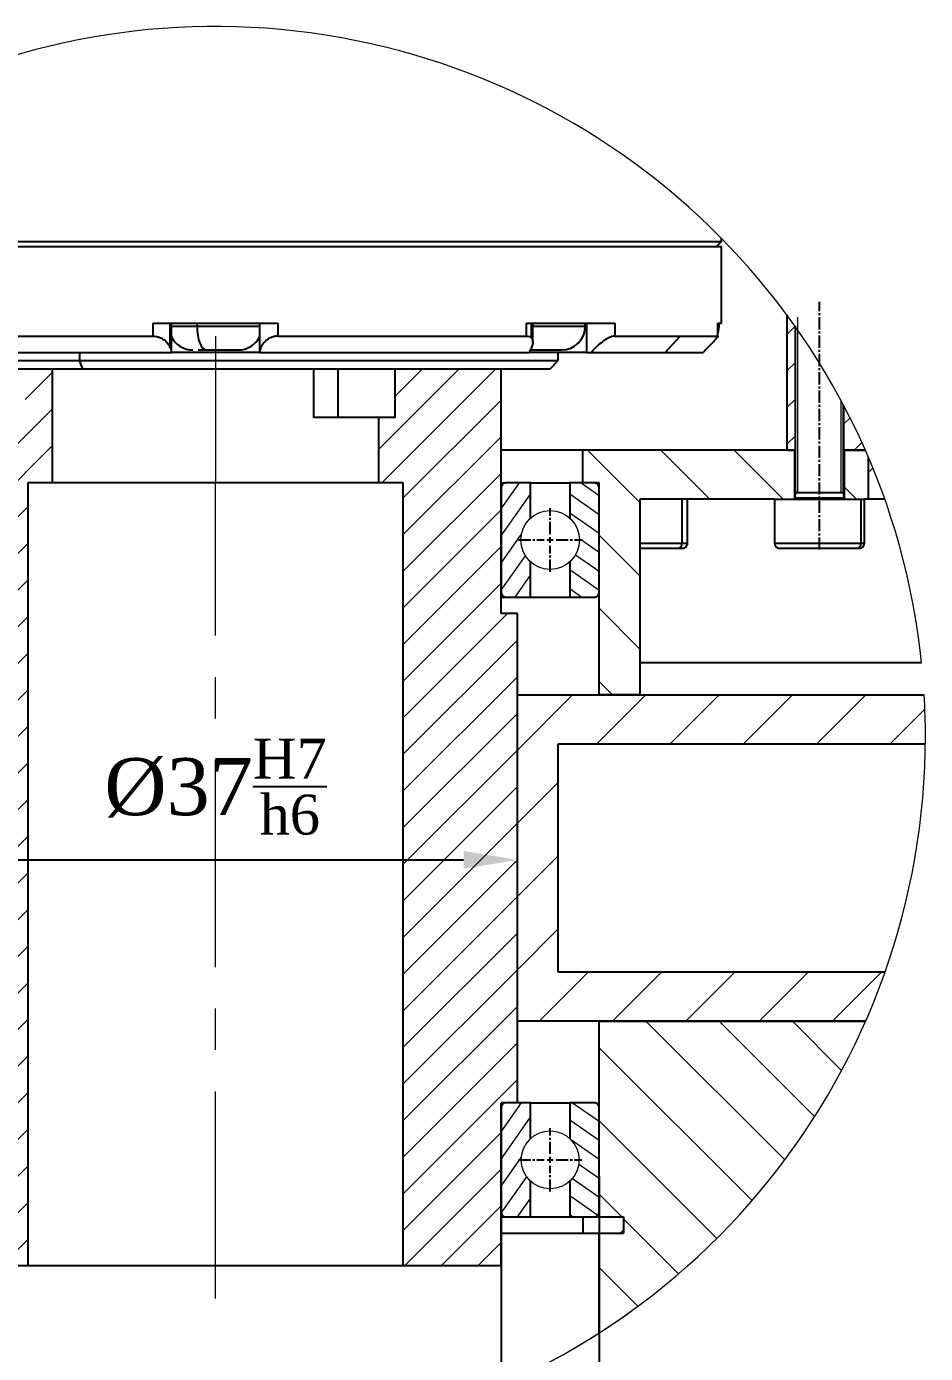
# Model space of a CAD drawing. Header units: millimetres. Extents: x -15 to 1174, y 15 to 856.
# Drawn here: x 618.2 to 673.3, y 387.3 to 468.6 of the extents above; entities that cross this region are included whole.
import ezdxf

# ---------------------------------------------------------------- set-up
doc = ezdxf.new("R2010")
doc.units = ezdxf.units.MM
doc.header["$PDSIZE"] = -1
doc.linetypes.add('CENTER2', pattern=[1.125, 0.75, -0.125, 0.125, -0.125])
doc.linetypes.add('CENTERX2', pattern=[20.319999999999997, 12.7, -2.54, 2.54, -2.54])
doc.layers.get('0').update_dxf_attribs({"lineweight": 25})
doc.layers.add('netmanh', color=7, linetype='Continuous', lineweight=15)
doc.layers.add('netthuong', color=7, linetype='Continuous', lineweight=25)
doc.dimstyles.new('ISO-25', dxfattribs={"dimtxt": 2.5, "dimasz": 2.5, "dimexe": 1.25, "dimexo": 0.625, "dimtad": 1, "dimtxsty": 'Standard', "dimcen": 2.5, "dimadec": 0, "dimazin": 0, "dimtfac": 1, "dimtmove": 0, "dimatfit": 3, "dimfxl": 1, "dimarcsym": 0})
pattern_1 = [(55, (-5.219916943133285e-08, 7.827604668214576), (-0.7802423221852646, 0.5463315556243713), [])]

# ---------------------------------------------------------------- blocks, each defined once
blk = doc.blocks.new('SW_HATCH_3')
at = {"color": 0, "linetype": 'Continuous', "lineweight": 18}
for p, q in [((-5.000010132789612, 8.470378816127777), (-4.499152302742004, 8.971244096755981)), ((-75.50080120563507, 7.566574960947037), (-74.99994337558746, 8.067436516284943)), ((-5.000010132789612, 6.225317716598511), (-4.499152302742004, 6.726179271936417)), ((-75.50080120563507, 5.321510136127472), (-74.99994337558746, 5.822371691465378)), ((-57.49990046024323, 5.361896008253098), (-56.6549152135849, 6.206884980201721)), ((-51.65491998195648, 4.471693187952042), (-49.99984800815582, 6.126757711172104)), ((-30.00010550022125, 1.430805772542953), (-25.06613731384277, 6.364759057760239)), ((-29.82108294963837, -0.635240226984024), (-22.8210836648941, 6.364759057760239)), ((-28.99943292140961, 4.676535725593567), (-27.31120586395264, 6.364759057760239)), ((-28.50008010864258, -1.559305936098099), (-22.50005304813385, 4.440728574991226)), ((-5.000010132789612, 3.980252891778946), (-4.499152302742004, 4.481114447116852)), ((-75.50080120563507, 3.076445311307907), (-74.99994337558746, 3.577306866645813)), ((-57.49990046024323, 3.116831183433533), (-56.6549152135849, 3.961820155382156)), ((-52.22851037979126, 1.653030514717102), (-49.99984800815582, 3.881692886352539)), ((-1.500800251960754, 2.989333122968674), (-1.130372285842896, 3.359757363796234)), ((-79.45755124092102, 1.364760100841522), (-78.49914580583572, 2.323165535926819)), ((-57.49990046024323, 0.8717663586139679), (-56.08132481575012, 2.290353178977966)), ((-57.49990046024323, -5.863424390554428), (-49.99984800815582, 1.636628061532974)), ((-28.50008010864258, -3.804370760917664), (-22.50005304813385, 2.195663750171661)), ((-5.000010132789612, 1.735188066959381), (-4.499152302742004, 2.236049622297287)), ((-0.880315899848938, 1.364763826131821), (-0.40435791015625, 1.840714365243912)), ((-65.0661513209343, -13.63523676991463), (-79.88683879375458, 1.185454428195953)), ((-63.49992007017136, -10.71133464574814), (-75.57602226734161, 1.364763826131821)), ((-63.49992007017136, -6.221208721399307), (-71.08589261770248, 1.364763826131821)), ((-63.49992007017136, -1.731079071760178), (-66.59576296806335, 1.364763826131821)), ((-57.49990046024323, -3.618359565734863), (-52.51678824424744, 1.364760100841522)), ((-57.49990046024323, -1.373298466205597), (-54.76184189319611, 1.364760100841522)), ((-14.00002837181091, -1.839570701122284), (-17.20435917377472, 1.364763826131821)), ((-9.71423089504242, -1.635238528251648), (-12.71422207355499, 1.364763826131821)), ((-5.224093794822693, -1.635238528251648), (-8.22409987449646, 1.364763826131821)), ((0, 0), (0.2717077732086182, 0.2717077732086182)), ((-50.02665519714355, -0.635240226984024), (-49.99984800815582, -0.6084367632865906)), ((-28.50008010864258, -6.049435585737228), (-22.50005304813385, -0.04939734935760498)), ((-0.7339715957641602, -1.635238528251648), (-1.475796103477478, -0.893421471118927)), ((-69.55627351999283, -13.63523676991463), (-81.14194869995117, -2.049561589956284)), ((-57.49990046024323, -8.108489215373993), (-51.4998733997345, -2.10845097899437)), ((-28.50008010864258, -8.294500410556793), (-22.50005304813385, -2.29446217417717)), ((-14.00002837181091, -6.329696625471115), (-16.50002598762512, -3.829691559076309)), ((-58.49990993738174, -11.35355606675148), (-51.4998733997345, -4.353515803813934)), ((-28.50008010864258, -10.53956523537636), (-22.50005304813385, -4.539526998996735)), ((-74.04640316963196, -13.63523676991463), (-82.1700394153595, -5.511604249477386)), ((-58.49990993738174, -13.59862089157104), (-51.4998733997345, -6.598580628633499)), ((-28.50008010864258, -12.78462633490562), (-22.50005304813385, -6.784591823816299)), ((-58.49990993738174, -9.108491241931915), (-58.02665650844574, -8.635241538286209)), ((-58.49990993738174, -15.84368571639061), (-51.4998733997345, -8.843645453453064)), ((-28.50008010864258, -15.02969115972519), (-22.1056342124939, -8.635241538286209)), ((-14.00002837181091, -10.81982627511024), (-16.50002598762512, -8.319821208715439)), ((-78.53653281927109, -13.63523676991463), (-82.93787389993668, -9.233899414539337)), ((-28.50008010864258, -17.27475598454475), (-21.50003612041473, -10.27471572160721)), ((-58.49990993738174, -18.08874681591988), (-51.4998733997345, -11.08870655298233)), ((-28.50008010864258, -19.51982080936432), (-21.50003612041473, -12.51978054642677)), ((-15.67474007606506, -13.63523676991463), (-16.50002598762512, -12.80995085835457)), ((-79.62101697921753, -17.04087853431702), (-83.39565992355347, -13.26623931527138)), ((-58.49990993738174, -20.33381164073944), (-51.4998733997345, -13.3337713778019)), ((-21.50003612041473, -17.0099064707756), (-18.12537014484406, -13.63523676991463)), ((-16.6352391242981, -16.6352391242981), (-13.63524794578552, -13.63523676991463)), ((-12.14511692523956, -16.6352391242981), (-9.145110845565796, -13.63523676991463)), ((-7.65499472618103, -16.6352391242981), (-4.654988646507263, -13.63523676991463)), ((-3.164857625961304, -16.6352391242981), (-0.1648664474487305, -13.63523676991463)), ((-60.99991500377655, -16.09862968325615), (-59.53652411699295, -14.63523879647255)), ((1.325264573097229, -16.6352391242981), (3.460139036178589, -14.50036093592644)), ((-28.50008010864258, -21.76488563418388), (-21.50003612041473, -14.76484164595604)), ((-58.49990993738174, -22.57887646555901), (-51.4998733997345, -15.57883620262146)), ((-28.50008010864258, -24.0099485963583), (-21.50003612041473, -17.0099064707756)), ((-79.62101697921753, -21.53100818395615), (-83.46424996852875, -17.68777146935463)), ((-58.49990993738174, -24.82394129037857), (-51.4998733997345, -17.82390102744102)), ((-60.99991500377655, -20.58875560760498), (-58.49990993738174, -18.08874681591988)), ((-28.50008010864258, -26.25501155853271), (-21.50003612041473, -19.25497129559517)), ((-21.50003612041473, -21.50003612041473), (-19.00003850460052, -19.00002732872963)), ((-58.49990993738174, -27.06900425255299), (-51.4998733997345, -20.06896212697029)), ((-28.50008010864258, -28.50007638335228), (-21.50003612041473, -21.50003612041473)), ((-79.62101697921753, -26.02113597095013), (-83.00500363111496, -22.6371493190527)), ((-60.99991500377655, -25.07888525724411), (-58.49990993738174, -22.57887646555901)), ((-58.49990993738174, -29.31406907737255), (-51.4998733997345, -22.31402695178986)), ((-21.50003612041473, -25.99016390740871), (-19.00003850460052, -23.49015511572361)), ((-28.50008010864258, -30.7451393455267), (-21.50003612041473, -23.74509908258915)), ((-58.49990993738174, -31.55913203954697), (-51.4998733997345, -24.55909177660942)), ((-28.50008010864258, -32.99020417034626), (-21.50003612041473, -25.99016390740871)), ((-58.49990993738174, -33.80419686436653), (-51.4998733997345, -26.80415660142899)), ((-60.99991500377655, -29.56901304423809), (-58.49990993738174, -27.06900425255299)), ((-79.62101697921753, -30.51126375794411), (-81.7301869392395, -28.40209566056728)), ((-28.50008010864258, -35.23526713252068), (-21.50003612041473, -28.23522686958313)), ((-21.50003612041473, -30.48029169440269), (-19.00003850460052, -27.98028290271759)), ((-58.49990993738174, -36.04925982654095), (-51.4998733997345, -29.0492195636034)), ((-28.50008010864258, -37.48033195734024), (-21.50003612041473, -30.48029169440269)), ((-20.1648622751236, -33.63523818552494), (-17.16485619544983, -30.63523769378662)), ((-15.67472517490387, -33.63523818552494), (-12.6747339963913, -30.63523769378662)), ((-11.18460297584534, -33.63523818552494), (-8.18459689617157, -30.63523769378662)), ((-6.694480776786804, -33.63523818552494), (-3.694474697113037, -30.63523769378662)), ((-2.204343676567078, -33.63523818552494), (0.7956475019454956, -30.63523769378662)), ((-59.57601219415665, -32.63523802161217), (-58.49990993738174, -31.55913203954697)), ((-58.49990993738174, -38.29432465136051), (-51.4998733997345, -31.29428438842297)), ((-28.50008010864258, -39.72539585083723), (-21.50003612041473, -32.72535465657711)), ((-64.49704617261887, -45.63523828983307), (-76.49704068899155, -33.63523818552494)), ((-63.49992007017136, -42.14223194867373), (-72.00691848993301, -33.63523818552494)), ((-63.49992007017136, -37.65210323035717), (-67.51678884029388, -33.63523818552494)), ((-57.49990046024323, -39.53938465565443), (-51.4998733997345, -33.53934735059738)), ((-5.128979682922363, -42.14150737971067), (-13.63524794578552, -33.63523818552494)), ((-3.297105431556702, -39.48325011879206), (-9.14512574672699, -33.63523818552494)), ((-1.641780138015747, -36.64844110608101), (-4.654988646507263, -33.63523818552494)), ((-28.50008010864258, -41.97045974433422), (-21.50003612041473, -34.97041948139668)), ((-57.49990046024323, -41.78444854915142), (-51.4998733997345, -35.78441217541695)), ((-7.130265235900879, -44.63035613298416), (-16.50002598762512, -35.26058979332447)), ((-63.49992007017136, -51.12248798832297), (-78.77618074417114, -35.84622591733932)), ((-28.50008010864258, -44.21552363783121), (-21.50003612041473, -37.21548244357109)), ((-57.49990046024323, -44.02951244264841), (-51.4998733997345, -38.02947606891394)), ((-9.296923875808716, -46.95381643250585), (-16.50002598762512, -39.75071758031845)), ((-57.49990046024323, -46.27457680180669), (-51.4998733997345, -40.27453996241093)), ((-28.50008010864258, -46.46058799698949), (-22.50005304813385, -40.46055115759373)), ((-57.49990046024323, -48.51964069530368), (-51.4998733997345, -42.51960385590792)), ((-28.42967212200165, -48.63524110987782), (-22.50005304813385, -42.70561505109072)), ((-15.10563492774963, -45.63523735851049), (-16.50002598762512, -44.24084536731243)), ((-55.37043511867523, -48.63524157553911), (-51.4998733997345, -44.76466774940491)), ((-26.18460357189178, -48.63524110987782), (-22.50005304813385, -44.95067894458771)), ((-64.59575891494751, -46.63523798808455), (-63.59575688838959, -45.63523828983307)), ((-11.62771880626678, -49.11316419020295), (-15.00003039836884, -45.74084933847189)), ((-53.12538146972656, -48.63524157553911), (-51.4998733997345, -47.00973210856318)), ((-15.20435512065887, -46.63523752242327), (-15.00003039836884, -46.43091419711709)), ((-23.93954992294312, -48.63524110987782), (-22.50005304813385, -47.19574330374599)), ((-14.12399113178253, -51.10700498335063), (-16.50002598762512, -48.7309736199677)), ((-47.00691998004913, -58.6352376267314), (-47.30691015720367, -58.33523767068982)), ((-42.51678287982941, -58.6352376267314), (-42.81678795814514, -58.33523767068982)), ((-38.02666068077087, -58.6352376267314), (-38.32666575908661, -58.33523767068982)), ((-33.53653848171234, -58.6352376267314), (-33.83652865886688, -58.33523767068982))]:
    blk.add_line(p, q, dxfattribs=at)
blk = doc.blocks.new('*U96')
at = {"color": 0, "linetype": 'CENTER2', "transparency": 16777216}
blk.add_line((0, -7.598827025020626), (0, 7.598827025020626), dxfattribs=at)
blk = doc.blocks.new('*U98')
at = {"color": 0, "linetype": 'CENTER2', "transparency": 16777216}
for p, q in [((0, 0.3600002713629551), (0, 1.943441491898275)), ((-1.943441491898275, 0), (-0.3600002713629551, 0)), ((0.3600002713629551, 0), (1.943441491898275, 0)), ((0, -1.943441491898275), (0, -0.3600002713629551))]:
    blk.add_line(p, q, dxfattribs=at)
at = {"color": 0, "linetype": 'Continuous', "transparency": 16777216}
for p, q in [((-0.1800001356814775, 0), (0.1800001356814775, 0)), ((0, -0.1800001356814775), (0, 0.1800001356814775))]:
    blk.add_line(p, q, dxfattribs=at)
blk = doc.blocks.new('*U99')
at = {"color": 0, "linetype": 'CENTER2', "transparency": 16777216}
for p, q in [((0, 0.3600002713629551), (0, 1.943441491898275)), ((-1.943441491898275, 0), (-0.3600002713629551, 0)), ((0.3600002713629551, 0), (1.943441491898275, 0)), ((0, -1.943441491898275), (0, -0.3600002713629551))]:
    blk.add_line(p, q, dxfattribs=at)
at = {"color": 0, "linetype": 'Continuous', "transparency": 16777216}
for p, q in [((-0.1800001356814775, 0), (0.1800001356814775, 0)), ((0, -0.1800001356814775), (0, 0.1800001356814775))]:
    blk.add_line(p, q, dxfattribs=at)
blk = doc.blocks.new('*D120')
at = {"color": 0, "lineweight": -2, "transparency": 16777216}
for p, q in [((612.3126908343789, 398.1714872961298), (612.3126908343789, 369.5355910581812)), ((647.3125382464883, 398.1714872961298), (647.3125382464883, 369.5355910581812)), ((615.614690834379, 370.5355910581812), (644.0105382464883, 370.5355910581812))]:
    blk.add_line(p, q, dxfattribs=at)
at = {"color": 0, "transparency": 16777216}
for points in [[(615.614690834379, 371.0859243915146), (615.614690834379, 369.9852577248479), (612.3126908343789, 370.5355910581812)], [(644.0105382464883, 371.0859243915146), (644.0105382464883, 369.9852577248479), (647.3125382464883, 370.5355910581812)]]:
    blk.add_solid(points, dxfattribs=at)
at = {"layer": 'Defpoints', "color": 0, "transparency": 16777216}
for p in [(612.3126908343789, 399.1714872961298), (647.3125382464883, 399.1714872961298), (647.3125382464883, 370.5355910581812)]:
    blk.add_point(p, dxfattribs=at)
at = {"color": 0, "transparency": 16777216, "insert": (629.8126145404336, 373.9130517647421), "char_height": 3.5, "attachment_point": 5}
blk.add_mtext('{\\fTimes New Roman|b0|i0|c0|p18;%%C35k6}', dxfattribs=at)
blk = doc.blocks.new('*D121')
at = {"color": 0, "lineweight": -2, "transparency": 16777216}
for p, q in [((606.3126712244508, 398.1714872961298), (606.3126712244508, 358.5981957887412)), ((653.312565306997, 398.1714872961298), (653.312565306997, 358.5981957887412)), ((609.6146712244508, 359.5981957887412), (650.010565306997, 359.5981957887412))]:
    blk.add_line(p, q, dxfattribs=at)
at = {"color": 0, "transparency": 16777216}
for points in [[(609.6146712244508, 360.1485291220746), (609.6146712244508, 359.0478624554079), (606.3126712244508, 359.5981957887412)], [(650.010565306997, 360.1485291220746), (650.010565306997, 359.0478624554079), (653.312565306997, 359.5981957887412)]]:
    blk.add_solid(points, dxfattribs=at)
at = {"layer": 'Defpoints', "color": 0, "transparency": 16777216}
for p in [(606.3126712244508, 399.1714872961298), (653.312565306997, 399.1714872961298), (653.312565306997, 359.5981957887412)]:
    blk.add_point(p, dxfattribs=at)
at = {"color": 0, "transparency": 16777216, "insert": (629.8126182657239, 362.9478987447614), "char_height": 3.5, "attachment_point": 5}
blk.add_mtext('{\\fTimes New Roman|b0|i0|c0|p18;%%C47H7}', dxfattribs=at)
blk = doc.blocks.new('*D122')
at = {"color": 0, "lineweight": -2, "transparency": 16777216}
for p, q in [((614.6146813572404, 417.561625929679), (645.0105551742074, 417.561625929679)), ((611.3126813572404, 416.6714866032258), (611.3126813572404, 416.561625929679))]:
    blk.add_line(p, q, dxfattribs=at)
at = {"color": 0, "transparency": 16777216}
for points in [[(614.6146813572404, 418.1119592630124), (614.6146813572404, 417.0112925963456), (611.3126813572404, 417.561625929679)], [(645.0105551742074, 418.1119592630124), (645.0105551742074, 417.0112925963456), (648.3125551742074, 417.561625929679)]]:
    blk.add_solid(points, dxfattribs=at)
at = {"layer": 'Defpoints', "color": 0, "transparency": 16777216}
for p in [(611.3126813572404, 417.6714866032258), (648.3125551742074, 417.561625929679), (648.3125551742074, 417.561625929679)]:
    blk.add_point(p, dxfattribs=at)
at = {"color": 0, "transparency": 16777216, "insert": (629.8126182657239, 422.0527191764947), "char_height": 3.5, "attachment_point": 5}
blk.add_mtext('\\A1;{\\fTimes New Roman|b0|i0|c0|p18;%%C37\\H0.7x;\\SH7/h6;}', dxfattribs=at)

msp = doc.modelspace()

# ---------------------------------------------------------------- hatches: boundary and pattern name
at = {"layer": 'netmanh'}
h = msp.add_hatch(dxfattribs=at)
h.set_pattern_fill('ANSI31', color=256, scale=0.3, angle=100)
h.set_pattern_definition([(145, (-5.219916943133285e-08, 7.827604668214576), (-0.5463315556243713, -0.7802423221852646), [])])
edge = h.paths.add_edge_path()
edge.add_spline(control_points=[(653.312565306997, 440.371487157549), (653.3123812921593, 440.3791124536092), (653.3113872619423, 440.4203035596665), (653.295471448523, 440.4820624498822), (653.2515880015942, 440.5591017733186), (653.1875164945075, 440.6218931322632), (653.1005851383029, 440.6644415255229), (653.0397367625042, 440.6693128465672), (653.0125602286813, 440.6714885105744)], knot_values=[0, 0, 0, 0, 0.04874584774319335, 0.2633203181069984, 0.3976357540438605, 0.6122010107898624, 0.8267984607906599, 1, 1, 1, 1], degree=3, periodic=0)
edge.add_line((653.0125602286814, 440.6714885105744), (652.3125632804391, 440.6714885105744))
edge.add_line((652.3125632804391, 440.6714885105744), (651.512564639425, 440.6714885105744))
edge.add_line((651.512564639425, 440.6714885105744), (651.512564639425, 438.5131793249731))
edge.add_arc((650.312622506197, 437.1714851607828), 1.800001209254599, 48.13489449574428, 48.192190725671026, ccw=False)
edge.add_arc((650.3126170320688, 437.1714930456568), 1.799998990589116, -0.00031209730951786696, 48.13459722970322, ccw=False)
edge.add_arc((650.3126170320421, 437.1714832408362), 1.799998990589116, -48.19189379509288, 0, ccw=False)
edge.add_line((651.512564639425, 435.8297969490161), (651.512564639425, 433.6714855005399))
edge.add_line((651.512564639425, 433.6714855005399), (653.0125602286813, 433.6714892258302))
edge.add_spline(control_points=[(653.0125602286813, 433.6714892258302), (653.0128085766831, 433.6714891192446), (653.046632361262, 433.6714746028074), (653.1145542764008, 433.6832650928828), (653.2041244443435, 433.733165896421), (653.2637580049386, 433.8006006277754), (653.3024137056143, 433.8803623337212), (653.3124044500582, 433.9362520080203), (653.3125615146973, 433.9706561707484), (653.312565306997, 433.9714868535653)], knot_values=[0, 0, 0, 0, 0.001587907791592276, 0.2162652837282074, 0.4309630947880022, 0.6456408383523341, 0.78000899143738, 0.9946883534958024, 1, 1, 1, 1], degree=3, periodic=0)
edge.add_line((653.312565306997, 433.9714868535656), (653.312565306997, 440.371487157549))
edge = h.paths.add_edge_path()
edge.add_arc((650.3125592273233, 399.1714872961298), 1.775003518626553, -47.46363238577902, 0, ccw=False)
edge.add_line((651.512564639425, 397.8635788505331), (651.512564639425, 395.6714876537577))
edge.add_line((651.512564639425, 395.6714876537577), (653.0125602286813, 395.6714876537577))
edge.add_spline(control_points=[(653.0125602286813, 395.6714876537577), (653.0190940367123, 395.6716220672105), (653.0591996740361, 395.6724471200995), (653.1324324795078, 395.6903373867787), (653.2188047481919, 395.7456957579702), (653.2815839114501, 395.8266754643652), (653.309516187281, 395.9067198253191), (653.3118315080796, 395.9559002886332), (653.312565306997, 395.9714871441379)], knot_values=[0, 0, 0, 0, 0.04177819296287072, 0.2564417330679671, 0.471093198885862, 0.6857394365015771, 0.9004008164221565, 1, 1, 1, 1], degree=3, periodic=0)
edge.add_line((653.312565306997, 395.9714871441379), (653.312565306997, 402.3714874481216))
edge.add_spline(control_points=[(653.312565306997, 402.3714874481216), (653.3101529921992, 402.4001400435061), (653.3049055874588, 402.4624668032513), (653.2602958400972, 402.5502514902233), (653.1876700645399, 402.6218273555034), (653.1005910063635, 402.6644447044536), (653.0397452301025, 402.6693122088488), (653.0125602286813, 402.6714869385019)], knot_values=[0, 0, 0, 0, 0.1826514919008727, 0.3973139431188096, 0.6119768239087301, 0.8266369295994815, 1, 1, 1, 1], degree=3, periodic=0)
edge.add_line((653.0125602286812, 402.6714869385019), (651.512564639425, 402.6714869385019))
edge.add_line((651.512564639425, 402.6714869385019), (651.512564639425, 400.4793957417265))
edge.add_arc((650.3125592273233, 399.1714872961298), 1.775003518626553, 0, 47.46363238577902, ccw=False)
edge = h.paths.add_edge_path()
edge.add_spline(control_points=[(606.3126712244508, 395.9714871441379), (606.3150804691953, 395.9428344497481), (606.3203212309448, 395.8805070564339), (606.3649342516931, 395.7927232929754), (606.4375582277374, 395.721145929573), (606.5246384480848, 395.6785304007944), (606.5854839089994, 395.6736619026807), (606.612668852186, 395.6714867224351)], knot_values=[0, 0, 0, 0, 0.1826494889046769, 0.3973122519907417, 0.6119768376969786, 0.8266364086373987, 0.9999999999999999, 0.9999999999999999, 0.9999999999999999, 0.9999999999999999], degree=3, periodic=0)
edge.add_line((606.6126688521858, 395.6714867224351), (607.3126732510087, 395.6714867224351))
edge.add_line((607.3126732510087, 395.6714867224351), (608.1126718920228, 395.6714867224351))
edge.add_line((608.1126718920228, 395.6714867224351), (608.1126718920228, 397.8680200306414))
edge.add_arc((609.3126773041246, 399.173707886184), 1.773367915911663, 180, 227.4151285355551, ccw=False)
edge.add_arc((609.3126773041246, 399.173707886184), 1.773367915911663, 132.5848714644449, 180, ccw=False)
edge.add_line((608.1126718920228, 400.4793957417266), (608.1126718920228, 402.6714869385019))
edge.add_line((608.1126718920228, 402.6714869385019), (606.612668852186, 402.6714869385019))
edge.add_spline(control_points=[(606.612668852186, 402.6714869385019), (606.6061350468217, 402.6713521957328), (606.5660319652442, 402.6705251738125), (606.4928011840293, 402.6526367788528), (606.4064330405254, 402.597276173527), (606.3436418592748, 402.5163034629233), (606.3157213847305, 402.4362535288474), (606.3134052827737, 402.387074196437), (606.3126712244508, 402.3714874481216)], knot_values=[0, 0, 0, 0, 0.04177872341627639, 0.2564287516891607, 0.4710826099049252, 0.6857409992770495, 0.9003997063394757, 1, 1, 1, 1], degree=3, periodic=0)
edge.add_line((606.3126712244508, 402.3714874481219), (606.3126712244508, 395.9714871441379))
h = msp.add_hatch(dxfattribs=at)
h.set_pattern_fill('ANSI31', color=256, scale=0.3, angle=10)
h.set_pattern_definition(pattern_1)
edge = h.paths.add_edge_path()
edge.add_spline(control_points=[(647.3125382464883, 433.9714868535653), (647.314861863463, 433.9430456324769), (647.3189088671814, 433.8935100468948), (647.3516270898983, 433.8163038723558), (647.4066332049296, 433.7453571517563), (647.4930980967522, 433.6901611159573), (647.5662043750666, 433.6724274054401), (647.6061587363359, 433.6716152763591), (647.612543324804, 433.6714855005399)], knot_values=[0, 0, 0, 0, 0.1810823794552226, 0.3153880656884555, 0.5300003130873215, 0.7445872675737207, 0.9591858026448417, 1, 1, 1, 1], degree=3, periodic=0)
edge.add_line((647.6125433248039, 433.6714855005399), (649.1125538152215, 433.6714855005399))
edge.add_line((649.1125538152215, 433.6714855005399), (649.1125538152216, 435.8299003541846))
edge.add_arc((650.3126170320421, 437.1714832408362), 1.799998990589116, 180, 228.1869565842512, ccw=False)
edge.add_arc((650.3126170320421, 437.1714832408362), 1.799998990589116, 131.8130434157488, 180, ccw=False)
edge.add_line((649.1125538152216, 438.5130661274877), (649.1125538152215, 440.6714885105744))
edge.add_line((649.1125538152215, 440.6714885105744), (647.612543324804, 440.6714885105744))
edge.add_spline(control_points=[(647.612543324804, 440.6714885105744), (647.5926166453912, 440.6703067321409), (647.5390811872294, 440.6671317400326), (647.4680689686498, 440.6385761799868), (647.3969979678484, 440.5857107082255), (647.3424479556961, 440.5143268384615), (647.3154171458357, 440.4348085842897), (647.3132141257936, 440.386353131225), (647.3125382464883, 440.371487157549)], knot_values=[0, 0, 0, 0, 0.1271931443264111, 0.341719918079966, 0.4760073660083795, 0.6905212613116647, 0.9050529405539258, 1, 1, 1, 1], degree=3, periodic=0)
edge.add_line((647.3125382464883, 440.3714871575487), (647.3125382464883, 433.9714868535653))
h = msp.add_hatch(dxfattribs=at)
h.set_pattern_fill('ANSI31', color=256, scale=0.3, angle=10)
h.set_pattern_definition(pattern_1)
edge = h.paths.add_edge_path()
edge.add_spline(control_points=[(647.3125382464883, 395.9714871441379), (647.3149505612862, 395.9428345487535), (647.3201979660265, 395.8805077890082), (647.3648077133881, 395.7927231020362), (647.4374334889453, 395.7211472367562), (647.524512547122, 395.678529887806), (647.5853583233828, 395.6736623834108), (647.612543324804, 395.6714876537577)], knot_values=[0, 0, 0, 0, 0.1826514919008727, 0.3973139431188096, 0.6119768239087301, 0.8266369295994815, 1, 1, 1, 1], degree=3, periodic=0)
edge.add_line((647.6125433248042, 395.6714876537577), (649.1125538152215, 395.6714876537577))
edge.add_line((649.1125538152215, 395.6714876537577), (649.1125538152215, 397.8635788505331))
edge.add_arc((650.3125592273233, 399.1714872961298), 1.775003518626553, 180, 227.463632385779, ccw=False)
edge.add_arc((650.3125592273233, 399.1714872961298), 1.775003518626553, 132.536367614221, 180, ccw=False)
edge.add_line((649.1125538152215, 400.4793957417265), (649.1125538152215, 402.6714869385019))
edge.add_line((649.1125538152215, 402.6714869385019), (648.3125551742074, 402.6714869385019))
edge.add_line((648.3125551742074, 402.6714869385019), (648.3125551742074, 402.6714841445342))
edge.add_line((648.3125551742074, 402.6714841445342), (647.6124074826025, 402.6714841445342))
edge.add_spline(control_points=[(647.6124074826024, 402.6714841445341), (647.60591895724, 402.6713506826708), (647.5658637128553, 402.6705167990531), (647.4926803446527, 402.6526344750698), (647.4063170291296, 402.5972739747268), (647.3435098063743, 402.5163079061142), (647.3156135418873, 402.4362512004024), (647.313278372481, 402.3870740276946), (647.3125382464883, 402.3714874481216)], knot_values=[0.0002895376964280365, 0.0002895376964280365, 0.0002895376964280365, 0.0002895376964280365, 0.04177898771813709, 0.2564157230404189, 0.4710712722178562, 0.6857411128116225, 0.9003964465223194, 1, 1, 1, 1], degree=3, periodic=0)
edge.add_line((647.3125382464883, 402.3714874481216), (647.3125382464883, 395.9714871441379))

# ---------------------------------------------------------------- linework, layer by layer
at = {"color": 7, "linetype": 'Continuous', "lineweight": 25}
for p, q in [((660.8126177590844, 455.471485721077), (660.8126177590844, 455.6601642241135)), ((617.5118251842019, 455.471485721077), (660.8126177590844, 455.471485721077)), ((617.5118251842019, 455.1714880933419), (660.8126177590844, 455.1714880933419)), ((660.5126126807687, 455.1714880933419), (660.8126177590844, 455.471485721077)), ((660.8126177590844, 450.4714904894486), (660.8126177590844, 455.1714880933419)), ((664.8125811618326, 450.972795354332), (664.8125811618326, 442.6714888384)), ((625.9917034905908, 450.4714904894486), (633.6335255902765, 450.4714904894486)), ((625.9917034905908, 449.6714881231442), (625.9917034905908, 450.4714904894486)), ((627.0328625243661, 448.967333750929), (627.0328625243661, 450.4714904894486)), ((627.114953021383, 448.6714860965863), (627.114953021383, 450.4714904894486)), ((627.114953021383, 450.2714871039048), (628.6817356151101, 450.2714871039048)), ((628.6817356151101, 450.2714871039048), (628.6817356151101, 450.4714904894486)), ((628.6817356151101, 450.2714871039048), (632.5102760594842, 450.2714871039048)), ((632.5102760594842, 450.4714904894486), (632.5102760594842, 448.6714860965863)), ((633.6335255902765, 450.4714904894486), (633.6335255902765, 449.6714881231442)), ((648.863987545347, 450.4714904894486), (654.2675807279107, 450.4714904894486)), ((648.863987545347, 449.6714881231442), (648.863987545347, 450.4714904894486)), ((649.1673304837701, 449.5523533393994), (649.1673304837701, 450.4714904894486)), ((649.2494358819482, 449.289135502781), (649.2494358819482, 450.4714904894486)), ((649.2494358819482, 450.2714871039048), (652.4616046947, 450.2714871039048)), ((652.4616046947, 450.2714871039048), (652.4616046947, 450.4714904894486)), ((652.5355144542215, 450.4714904894486), (652.5355144542215, 448.6714860965863)), ((654.2675807279107, 450.4714904894486), (654.2675807279107, 449.6714881231442)), ((660.5762406390664, 450.4714904894486), (660.8126177590844, 450.4714904894486)), ((660.5762406390664, 449.6714881231442), (660.5762406390664, 450.4714904894486)), ((660.5838700335977, 449.6576486696854), (660.5838700335977, 450.4714904894486)), ((660.5838700335977, 450.2714871039048), (660.6626226705072, 450.2714871039048)), ((660.6626226705072, 450.2714871039048), (660.6626226705072, 450.4714904894486)), ((665.3134389918802, 450.279615687336), (665.3134389918802, 442.6714888384)), ((617.5118251842019, 449.6714881231442), (625.9917034905908, 449.6714881231442)), ((633.6335255902765, 449.6714881231442), (648.863987545347, 449.6714881231442)), ((654.2675807279107, 449.6714881231442), (658.2676782411096, 449.6714881231442)), ((657.3497667115686, 448.6714860965863), (658.2676782411096, 449.6714881231442)), ((658.2676782411096, 449.6714881231442), (660.5762406390664, 449.6714881231442)), ((610.5972840589044, 448.6714860965863), (627.1092458766458, 448.6714860965863)), ((621.4798255961892, 448.6714860965863), (621.4798255961892, 448.1714888085976)), ((627.114953021383, 448.6714860965863), (627.1092458766458, 448.6714860965863)), ((631.0426904958246, 448.6714860965863), (627.114953021383, 448.6714860965863)), ((628.7504001658914, 448.8214886357442), (629.257099251127, 448.8214886357442)), ((629.257099251127, 448.8214886357442), (631.2083914083001, 448.8214886357442)), ((632.5159832042215, 448.6714860965863), (631.0426904958246, 448.6714860965863)), ((632.5159832042215, 448.6714860965863), (632.5102760594842, 448.6714860965863)), ((632.5159832042215, 448.6714860965863), (649.0279450219629, 448.6714860965863)), ((650.8416845601556, 448.6714860965863), (649.0160538953302, 448.6714860965863)), ((649.056093315458, 448.8214886357442), (651.0073854726312, 448.8214886357442)), ((650.8126123946664, 448.1714888085976), (650.8126123946664, 448.6714860965863)), ((652.5355144542215, 448.6714860965863), (650.8416845601556, 448.6714860965863)), ((652.5355144542215, 448.6714860965863), (652.8510912459848, 448.6714860965863)), ((652.8510912459848, 448.6714860965863), (657.3497667115686, 448.6714860965863)), ((657.3497667115686, 448.6714860965863), (659.6905603211877, 448.6714860965863)), ((608.8126166862008, 448.1714888085976), (621.4798255961892, 448.1714888085976)), ((609.3126176994798, 447.6714877953187), (621.6782196563241, 447.6714877953187)), ((619.8127432864663, 447.6714840700284), (619.8127432864663, 440.6714847852841)), ((621.4798255961892, 448.1714888085976), (650.8126123946664, 448.1714888085976)), ((621.6782196563241, 447.6714877953187), (621.4798255961892, 448.1714888085976)), ((621.6782196563241, 447.6714877953187), (650.312618831968, 447.6714877953187)), ((635.8131631415841, 447.6714877953187), (635.8131631415841, 444.6714854409352)), ((637.3211606544015, 444.6714854409352), (637.3211606544015, 447.6714877953187)), ((640.8131583732126, 444.6714854409352), (640.8131583732126, 447.6714877953187)), ((647.3125382464883, 432.6714834739819), (647.3125382464883, 447.6714840700284)), ((650.312618831968, 447.6714877953187), (650.8126123946664, 448.1714888085976)), ((667.9107858937738, 446.1330025066987), (667.9084464114663, 446.1323543061868)), ((668.3117910426614, 442.6714888384), (668.3117910426614, 445.3876128961697)), ((637.3211606544015, 444.6714854409352), (635.8131631415841, 444.6714854409352)), ((640.8131583732126, 444.6714854409352), (637.3211606544015, 444.6714854409352)), ((639.8124857944009, 440.6714847852841), (639.8124857944009, 444.6714854409352)), ((652.3125632804391, 442.6714888384), (647.3125382464883, 442.6714888384)), ((652.3125632804391, 440.6714885105744), (652.3125632804391, 442.6714888384)), ((665.2884348433969, 442.6714888384), (652.3125632804391, 442.6714888384)), ((664.8125811618326, 442.6714888384), (665.3134389918802, 442.6714888384)), ((665.2884348433969, 442.6714888384), (665.2884348433969, 439.7378562559739)), ((665.3604819577691, 442.6714888384), (665.3134389918802, 442.6714888384)), ((668.3117910426614, 442.6714888384), (669.6210666697976, 442.6714888384)), ((668.3367951911447, 439.7378562559739), (668.3367951911447, 442.6714888384)), ((669.6210666697976, 442.6714888384), (668.3367951911447, 442.6714888384)), ((669.8125912946222, 439.6714864840165), (669.8125912946222, 442.2295725514546)), ((619.8127432864663, 440.6714847852841), (618.3127178948877, 440.6714847852841)), ((618.3127178948877, 440.6714847852841), (618.3127178948877, 392.671483436729)), ((639.8124857944009, 440.6714847852841), (619.8127432864663, 440.6714847852841)), ((641.3125111859796, 440.6714847852841), (639.8124857944009, 440.6714847852841)), ((641.3125111859796, 392.6714839023903), (641.3125111859796, 440.6714847852841)), ((647.3125382464883, 440.6714885105744), (647.612543324804, 440.6714885105744)), ((647.3125382464883, 440.371487157549), (647.3125382464883, 433.9714868535653)), ((649.1125538152215, 440.6714885105744), (647.612543324804, 440.6714885105744)), ((649.1125538152216, 438.5130618464247), (649.1125538152215, 440.6714885105744)), ((649.1125538152215, 440.6714885105744), (651.512564639425, 440.6714885105744)), ((651.512564639425, 440.6714885105744), (651.512564639425, 438.5122543742314)), ((653.0125602286813, 440.6714885105744), (651.512564639425, 440.6714885105744)), ((653.312565306997, 440.6714885105744), (652.3125632804391, 440.6714885105744)), ((653.312565306997, 427.6714882423535), (653.312565306997, 440.6714885105744)), ((653.312565306997, 433.9714868535653), (653.312565306997, 440.371487157549)), ((665.3491123717782, 440.0784893502847), (665.2919217151162, 439.754120873417)), ((665.3493358891961, 440.0784893502847), (668.2761176627633, 440.0784893502847)), ((668.3333083194253, 439.754120873417), (668.2761176627633, 440.0784893502847)), ((655.8125629228113, 439.6714864840165), (655.8125629228113, 427.6714882423535)), ((664.0630676549432, 439.6714864840165), (655.8125629228113, 439.6714864840165)), ((658.3942636054513, 436.9714892079488), (658.3942636054513, 439.6714864840165)), ((658.7255611222741, 436.9714892079488), (658.7255611222741, 439.6714864840165)), ((664.0626206201074, 439.6714864840165), (664.0626206201074, 436.9714892079488)), ((664.0626206201074, 439.6714864840165), (669.3721725743768, 439.6714864840165)), ((665.2919217151162, 439.754120873417), (665.2884348433969, 439.740229265894)), ((665.2919217151162, 439.754120873417), (668.2280018132684, 439.754120873417)), ((668.2280018132684, 439.754120873417), (668.3333083194253, 439.754120873417)), ((668.3367951911447, 439.740229265894), (668.3333083194253, 439.754120873417)), ((669.3721725743768, 439.6714864840165), (669.5626094144342, 439.6714864840165)), ((669.3721725743768, 436.9714892079488), (669.3721725743768, 439.6714864840165)), ((669.8125912946222, 439.6714864840165), (669.5621623795984, 439.6714864840165)), ((669.5626094144342, 436.9714892079488), (669.5626094144342, 439.6714864840165)), ((670.8102389377115, 439.6714864840165), (669.8125912946222, 439.6714864840165)), ((655.8125629228113, 436.9714892079488), (658.3942636054513, 436.9714892079488)), ((658.3942636054513, 436.9714892079488), (658.7255611222741, 436.9714892079488)), ((664.0626206201074, 436.9714892079488), (669.3721725743768, 436.9714892079488)), ((669.3721725743768, 436.9714892079488), (669.5626094144342, 436.9714892079488)), ((655.8125629228113, 436.6714878549233), (658.1304087441919, 436.6714878549233)), ((658.1304087441919, 436.6714878549233), (658.4255709451196, 436.6714878549233)), ((664.3626107972619, 436.6714878549233), (669.0929546159265, 436.6714878549233)), ((669.0929546159265, 436.6714878549233), (669.2626192372796, 436.6714878549233)), ((649.1125538152215, 433.6714855005399), (649.1125538152216, 435.8299003541846)), ((651.512564639425, 435.8307196368829), (651.512564639425, 433.6714855005399)), ((647.3125382464883, 433.6714855005399), (647.612543324804, 433.6714855005399)), ((647.612543324804, 433.6714855005399), (649.1125538152215, 433.6714855005399)), ((649.1125538152215, 433.6714855005399), (651.512564639425, 433.6714855005399)), ((651.512564639425, 433.6714855005399), (653.0125602286813, 433.6714892258302)), ((648.3125551742074, 432.6714834739819), (647.3125382464883, 432.6714834739819)), ((648.3125551742074, 402.6714841445342), (648.3125551742074, 432.6714834739819)), ((655.8125629228113, 429.6714885701791), (673.0690165561197, 429.6714885701791)), ((648.3125551742074, 407.6714868267432), (648.3125551742074, 427.6714882423535)), ((648.3125551742074, 427.6714882423535), (673.2312454980371, 427.6714882423535)), ((655.8125629228113, 427.6714882423535), (653.312565306997, 427.6714882423535)), ((650.8125527900216, 424.6714858879701), (673.3013703626153, 424.6714858879701)), ((650.8125527900216, 410.6714873184815), (650.8125527900216, 424.6714858879701)), ((670.8212210935113, 410.6714873184815), (650.8125527900216, 410.6714873184815)), ((669.63470123229, 407.6714868267432), (648.3125551742074, 407.6714868267432)), ((653.312565306997, 395.6714876537577), (653.312565306997, 407.6714868267432)), ((653.312565306997, 407.6714868267432), (669.63470123229, 407.6714868267432)), ((647.3125382464883, 392.6714839023903), (647.3125382464883, 402.6714841445342)), ((648.3125551742074, 402.6714841445342), (647.3125382464883, 402.6714841445342)), ((649.1125538152215, 402.6714869385019), (647.612543324804, 402.6714869385019)), ((649.1125538152215, 402.6714869385019), (651.512564639425, 402.6714869385019)), ((649.1125538152215, 400.4793957417265), (649.1125538152215, 402.6714869385019)), ((651.512564639425, 402.6714869385019), (651.512564639425, 400.4793957417265)), ((653.0125602286813, 402.6714869385019), (651.512564639425, 402.6714869385019)), ((647.3125382464883, 402.3714874481216), (647.3125382464883, 395.9714871441379)), ((653.312565306997, 395.9714871441379), (653.312565306997, 402.3714874481216)), ((649.1125538152215, 395.6714876537577), (649.1125538152215, 397.8635788505331)), ((651.512564639425, 397.8635788505331), (651.512564639425, 395.6714876537577)), ((647.3125382464883, 395.6714876537577), (647.612543324804, 395.6714876537577)), ((647.612543324804, 395.6714876537577), (649.1125538152215, 395.6714876537577)), ((649.1125538152215, 395.6714876537577), (651.512564639425, 395.6714876537577)), ((651.512564639425, 395.6714876537577), (653.0125602286813, 395.6714876537577)), ((652.3125632804391, 395.6714876537577), (652.3125632804391, 394.6714874898449)), ((652.3125632804391, 395.6714876537577), (654.8125608962533, 395.6714876537577)), ((653.312565306997, 395.6714876537577), (654.8125608962533, 395.6714876537577)), ((654.8125608962533, 395.6714876537577), (654.8125608962533, 394.6714874898449)), ((647.3125382464883, 394.6714874898449), (652.3125632804391, 394.6714874898449)), ((652.3125632804391, 394.6714874898449), (654.8125608962533, 394.6714874898449)), ((653.312565306997, 388.5600943892628), (653.312565306997, 394.6714874898449)), ((653.312565306997, 394.6714874898449), (654.8125608962533, 394.6714874898449)), ((618.3127178948877, 392.671483436729), (612.3126908343789, 392.671483436729)), ((647.3125382464883, 392.6714839023903), (641.3125111859796, 392.6714839023903))]:
    msp.add_line(p, q, dxfattribs=at)
at = {"color": 7, "linetype": 'CENTERX2', "lineweight": 18}
for p in [(629.8126145404336, 449.6714843978539), (629.8126145404336, 390.6714835745648)]:
    msp.add_line(p, (629.8126145404336, 440.6714847852841), dxfattribs=at)
at = {"color": 7, "linetype": 'Continuous', "lineweight": 25, "flags": 128}
for points in [[(628.6817356151101, 450.2714871039048), (628.692792276716, 449.9886071850911), (628.7255301278589, 449.7165976633683), (628.7786974709985, 449.4659117033139), (628.8502528470514, 449.2461829056397), (628.9374395411966, 449.0658565034524), (629.0369196933267, 448.931861536707), (629.1448488038537, 448.8493500818864), (629.257099251127, 448.8214886357442)], [(660.5838700335977, 449.800133573021), (660.6347574990747, 449.9886071850911), (660.6626226705072, 450.2714871039048)], [(641.3125111859796, 392.6714839023903), (641.1455138724801, 392.6714839023903), (640.6322731774804, 392.6714839023903), (639.7884651225564, 392.6714839023903), (638.6398836177347, 392.6714839023903), (637.2216208976266, 392.6714839023903), (635.5769946378228, 392.6714839023903), (633.756251553869, 392.671483436729), (631.8150176805017, 392.671483436729), (629.8126145404336, 392.671483436729), (627.8102114003656, 392.671483436729), (625.8689924281595, 392.671483436729), (624.0482493442056, 392.671483436729), (622.4036081832406, 392.671483436729), (620.9853454631326, 392.671483436729), (619.8367639583108, 392.671483436729), (618.9929559033868, 392.671483436729), (618.4797301095483, 392.671483436729), (618.3127178948877, 392.671483436729)]]:
    msp.add_lwpolyline(points, dxfattribs=at)
at = {"color": 7, "linetype": 'Continuous', "lineweight": 18}
for centre, radius, start, end in [((629.8126183955917, 425.1559708637224), 43.49144607827448, 5.959498275395308, 306.5102900979256), ((629.8202807960022, 425.1559669462383), 43.48378667678944, 5.429867226187852e-06, 3.316391593665579), ((629.812611771007, 425.1559814187764), 43.49145570178562, 282.3533186938452, 359.9999863627436)]:
    msp.add_arc(centre, radius, start, end, dxfattribs=at)
at = {"color": 7, "linetype": 'Continuous', "lineweight": 25}
for centre, radius, start, end in [((651.0116013990914, 450.2714919313602), 1.450003295616589, 270.0000435509227, 359.9998092467642), ((628.4126089242401, 450.2714879975856), 1.449999361888809, 206.4998539143351, 270.0004630966682), ((631.2126201567349, 450.2714879974907), 1.449999361750001, 270.0001257087451, 333.5001460871233), ((668.3224295812906, 439.766709362043), 0.09526317976821624, 187.5935223020517, 268.3333196574107), ((650.3126225062041, 437.1714851607742), 1.800001209256325, 131.8132140314059, 131.9552875332915), ((650.3126225062041, 437.1714851607742), 1.800001209256325, 48.13489449609373, 48.1921907260204), ((658.1110969050329, 436.9545053200093), 0.2836755764520603, 273.9035554260223, 3.432397678107086), ((658.4255786413241, 436.9714703363682), 0.2999824815436025, 269.9985300473694, 0.003604416886942652), ((664.3626031010574, 436.9714703363681), 0.2999824815436025, 179.9963955831022, 270.0014699526322), ((669.0821859333214, 436.9614483793145), 0.2901604215434281, 272.1268985885075, 1.983082250676441), ((669.2626269334842, 436.9714703363682), 0.2999824815436025, 269.9985300473694, 0.003604416886942652), ((649.798639186895, 437.171466223953), 1.799978636260267, 278.2083463962161, 278.2085285021387), ((650.3126158637165, 437.1715009535814), 1.80001294775378, 311.8077587641989, 311.93579020722)]:
    msp.add_arc(centre, radius, start, end, dxfattribs=at)
for points, knots in [([(625.9917034905908, 449.6714881231442), (626.052983619176, 449.6682379731865), (626.1774021286745, 449.6616391160574), (626.4107503699207, 449.5969712486066), (626.6634909296487, 449.4591527955527), (626.8964190360002, 449.2343127183867), (626.9887340266325, 449.0536799804299), (627.0328625243661, 448.967333750929)], [0, 0, 0, 0, 0.1384457671074485, 0.2810897494439248, 0.5436449078432183, 0.7818527141477133, 1, 1, 1, 1]), ([(633.6335255902765, 449.6714881231442), (633.5534781520821, 449.6659173596464), (633.3952888560734, 449.654908448233), (633.1770211002657, 449.5766795680167), (632.9844008135794, 449.4658640575271), (632.7802502431957, 449.2887581092867), (632.5900865308472, 449.026310772125), (632.5399946609313, 448.7864587668326), (632.5159832042215, 448.6714860965863)], [0, 0, 0, 0, 0.1469102629242803, 0.2903232332309987, 0.4216293101439529, 0.553394446120133, 0.785920351119065, 1, 1, 1, 1]), ([(648.863987545347, 449.6714881231442), (648.9248647781403, 449.6678908956932), (649.0394498540643, 449.6611200790565), (649.1265195403372, 449.5870644076021), (649.1673304837701, 449.5523533393994)], [0, 0, 0, 0, 0.5312841336663582, 0.9999999999999999, 0.9999999999999999, 0.9999999999999999, 0.9999999999999999]), ([(649.1673304837701, 449.5523533393994), (649.1968565052757, 449.5002251588247), (649.2658259864069, 449.3784595641654), (649.2344912845357, 449.0504707312644), (649.1123479061484, 448.8263540464122), (649.0279450219629, 448.6714860965863)], [0, 0, 0, 0, 0.1878474129246719, 0.4387905291875803, 0.9999999999999999, 0.9999999999999999, 0.9999999999999999, 0.9999999999999999]), ([(654.2675807279107, 449.6714881231442), (654.211022115863, 449.6646959711243), (654.0855601531949, 449.6496291812529), (653.9007811865529, 449.5686538188538), (653.7040489852692, 449.45942443903), (653.4457651556014, 449.2784683869141), (653.1476127810305, 449.0225635998903), (652.9480658008126, 448.7863026632405), (652.8510912459848, 448.6714860965863)], [0, 0, 0, 0, 0.09598541774587563, 0.2129210470676414, 0.3378233998249769, 0.4771635880276078, 0.745915331600336, 1, 1, 1, 1]), ([(660.5762406390664, 449.6714881231442), (660.5774828168551, 449.6626949039938), (660.5832096848285, 449.6221551313489), (660.5096726428984, 449.5577699272541), (660.4320901632228, 449.4478418829331), (660.2578248545713, 449.2614638791532), (660.0120993499934, 448.9963644558359), (659.8010504601558, 448.7831237263776), (659.6905603211877, 448.6714860965863)], [0, 0, 0, 0, 0.01929659943733423, 0.08896397788285093, 0.189495352092934, 0.3317769779081303, 0.6501661078172543, 0.9999999999999999, 0.9999999999999999, 0.9999999999999999, 0.9999999999999999]), ([(627.0328625243661, 448.967333750929), (627.0530569247601, 448.9130827463068), (627.0888144919898, 448.8170222588836), (627.103049997848, 448.7156203751722), (627.1092458766458, 448.6714860965863)], [0, 0, 0, 0, 0.5647587897727194, 1, 1, 1, 1]), ([(647.612543324804, 440.6714885105744), (647.5926166453912, 440.6703067321409), (647.5390811872294, 440.6671317400326), (647.4680689686498, 440.6385761799868), (647.3969979678484, 440.5857107082255), (647.3424479556961, 440.5143268384615), (647.3154171458357, 440.4348085842897), (647.3132141257936, 440.386353131225), (647.3125382464883, 440.371487157549)], [0, 0, 0, 0, 0.1271931443264111, 0.341719918079966, 0.4760073660083795, 0.6905212613116647, 0.9050529405539258, 1, 1, 1, 1]), ([(653.312565306997, 440.371487157549), (653.3123812921593, 440.3791124536092), (653.3113872619423, 440.4203035596665), (653.295471448523, 440.4820624498822), (653.2515880015942, 440.5591017733186), (653.1875164945075, 440.6218931322632), (653.1005851383029, 440.6644415255229), (653.0397367625042, 440.6693128465672), (653.0125602286813, 440.6714885105744)], [0, 0, 0, 0, 0.04874584774319335, 0.2633203181069984, 0.3976357540438605, 0.6122010107898624, 0.8267984607906599, 1, 1, 1, 1]), ([(647.3125382464883, 433.9714868535653), (647.314861863463, 433.9430456324769), (647.3189088671814, 433.8935100468948), (647.3516270898983, 433.8163038723558), (647.4066332049296, 433.7453571517563), (647.4930980967522, 433.6901611159573), (647.5662043750666, 433.6724274054401), (647.6061587363359, 433.6716152763591), (647.612543324804, 433.6714855005399)], [0, 0, 0, 0, 0.1810823794552226, 0.3153880656884555, 0.5300003130873215, 0.7445872675737207, 0.9591858026448417, 1, 1, 1, 1]), ([(653.0125602286813, 433.6714892258302), (653.0128085766831, 433.6714891192446), (653.046632361262, 433.6714746028074), (653.1145542764008, 433.6832650928828), (653.2041244443435, 433.733165896421), (653.2637580049386, 433.8006006277754), (653.3024137056143, 433.8803623337212), (653.3124044500582, 433.9362520080203), (653.3125615146973, 433.9706561707484), (653.312565306997, 433.9714868535653)], [0, 0, 0, 0, 0.001587907791592276, 0.2162652837282074, 0.4309630947880022, 0.6456408383523341, 0.78000899143738, 0.9946883534958024, 1, 1, 1, 1]), ([(647.612543324804, 402.6714869385019), (647.6060095184023, 402.6713525566304), (647.5659087217039, 402.6705277969456), (647.4926803446527, 402.6526344750698), (647.4063170291296, 402.5972739747268), (647.3435098063743, 402.5163079061142), (647.3156135418873, 402.4362512004024), (647.313278372481, 402.3870740276946), (647.3125382464883, 402.3714874481216)], [0, 0, 0, 0, 0.04177898771813709, 0.2564157230404189, 0.4710712722178562, 0.6857411128116225, 0.9003964465223194, 1, 1, 1, 1]), ([(653.312565306997, 402.3714874481216), (653.3101529921992, 402.4001400435061), (653.3049055874588, 402.4624668032513), (653.2602958400972, 402.5502514902233), (653.1876700645399, 402.6218273555034), (653.1005910063635, 402.6644447044536), (653.0397452301025, 402.6693122088488), (653.0125602286813, 402.6714869385019)], [0, 0, 0, 0, 0.1826514919008727, 0.3973139431188096, 0.6119768239087301, 0.8266369295994815, 1, 1, 1, 1]), ([(647.3125382464883, 395.9714871441379), (647.3149505612862, 395.9428345487535), (647.3201979660265, 395.8805077890082), (647.3648077133881, 395.7927231020362), (647.4374334889453, 395.7211472367562), (647.524512547122, 395.678529887806), (647.5853583233828, 395.6736623834108), (647.612543324804, 395.6714876537577)], [0, 0, 0, 0, 0.1826514919008727, 0.3973139431188096, 0.6119768239087301, 0.8266369295994815, 1, 1, 1, 1]), ([(653.0125602286813, 395.6714876537577), (653.0190940367123, 395.6716220672105), (653.0591996740361, 395.6724471200995), (653.1324324795078, 395.6903373867787), (653.2188047481919, 395.7456957579702), (653.2815839114501, 395.8266754643652), (653.309516187281, 395.9067198253191), (653.3118315080796, 395.9559002886332), (653.312565306997, 395.9714871441379)], [0, 0, 0, 0, 0.04177819296287072, 0.2564417330679671, 0.471093198885862, 0.6857394365015771, 0.9004008164221565, 1, 1, 1, 1])]:
    msp.add_open_spline(points, degree=3, knots=knots, dxfattribs=at)
msp.add_open_spline([(665.6356468003747, 449.8180186917439), (665.6356465174242, 449.8180185270833), (665.6356462344738, 449.8180183624225), (665.6356459515234, 449.8180181977618)], degree=3, dxfattribs=at)
at = {"layer": 'netmanh'}
for p, q in [((665.491392170912, 440.0784893502847), (665.491392170912, 450.8316094379437)), ((668.1349190649152, 440.0784893502847), (668.1349190649152, 445.7206773627083))]:
    msp.add_line(p, q, dxfattribs=at)
at = {"layer": 'netmanh', "lineweight": 25}
msp.add_line((668.2761176627633, 440.0784893502847), (668.2761176627633, 445.4553577043081), dxfattribs=at)
at = {"layer": 'netmanh'}
for centre, radius in [((650.3126170320421, 437.1714832408362), 1.799998990589116), ((650.3125592273233, 399.1714872961298), 1.775003518626553)]:
    msp.add_circle(centre, radius, dxfattribs=at)
at = {"layer": 'netthuong', "lineweight": 25}
msp.add_line((665.3493358891961, 440.0784893502847), (665.3455436189819, 450.2341906380289), dxfattribs=at)

# ---------------------------------------------------------------- block references
at = {"linetype": 'CENTER2'}
for name, p in [('*U96', (666.8131556179136, 444.1773163753053)), ('*U98', (650.3126170320421, 437.1714832408362)), ('*U99', (650.3125592273233, 399.1714872961298))]:
    msp.add_blockref(name, p, dxfattribs=at)
at = {"color": 7, "linetype": 'Continuous', "lineweight": 18}
msp.add_blockref('SW_HATCH_3', (669.8125912946222, 441.3067250122681), dxfattribs=at)

# ---------------------------------------------------------------- dimensions: what is measured, and where the dimension line sits
for base, p1, p2, text, override, picture, middle in [((648.3125551742074, 417.561625929679), (611.3126813572404, 417.6714866032258), (648.3125551742074, 417.561625929679), '{\\fTimes New Roman|b0|i0|c0|p18;%%C37\\H0.7x;\\SH7/h6;}', {"dimtxt": 3.5, "dimasz": 3.302, "dimexe": 1, "dimexo": 1, "dimgap": 1.524, "dimtih": 1, "dimtoh": 1, "dimlfac": 3, "dimzin": 1, "dimadec": 2, "dimtolj": 1, "dimtzin": 1}, '*D122', (629.8126182657239, 422.0527191764947)), ((653.312565306997, 359.5981957887412), (606.3126712244508, 399.1714872961298), (653.312565306997, 399.1714872961298), '{\\fTimes New Roman|b0|i0|c0|p18;%%C47H7}', {"dimtxt": 3.5, "dimasz": 3.302, "dimexe": 1, "dimexo": 1, "dimgap": 1.524, "dimtih": 1, "dimtoh": 1, "dimlfac": 3, "dimzin": 1, "dimadec": 2, "dimtzin": 1}, '*D121', (629.8126182657239, 362.9478987447614)), ((647.3125382464883, 370.5355910581812), (612.3126908343789, 399.1714872961298), (647.3125382464883, 399.1714872961298), '{\\fTimes New Roman|b0|i0|c0|p18;%%C35k6}', {"dimtxt": 3.5, "dimasz": 3.302, "dimexe": 1, "dimexo": 1, "dimgap": 1.524, "dimtih": 1, "dimtoh": 1, "dimlfac": 3, "dimzin": 1, "dimadec": 2, "dimtzin": 1}, '*D120', (629.8126145404336, 373.9130517647421))]:
    dim = msp.add_linear_dim(base=base, p1=p1, p2=p2, text=text, dimstyle='ISO-25', override=override)
    dim.commit()
    dim.dimension.update_dxf_attribs({"geometry": picture, "text_midpoint": middle})

doc.saveas('drawing.dxf')
